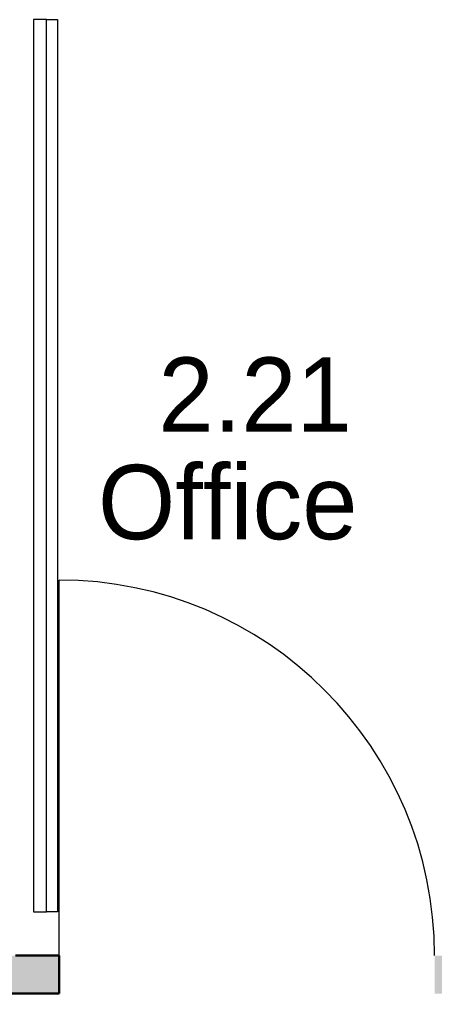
# Model space of a CAD drawing. Header units: millimetres. Extents: x 155927 to 295199, y -4084 to 97293.
# Drawn here: x 222718 to 223835, y 29806 to 32425 of the extents above; entities that cross this region are included whole.
import ezdxf

# ---------------------------------------------------------------- set-up
doc = ezdxf.new("R2010")
doc.units = ezdxf.units.MM
doc.header["$MEASUREMENT"] = 0
for name, color, linetype, lineweight in [('A-AREA-IDEN', 7, 'CONTINUOUS', 9), ('A-DOOR', 4, 'CONTINUOUS', 9), ('A-WALL-PATT', 7, 'CONTINUOUS', 9), ('I-FURN', 8, 'CONTINUOUS', 9), ('I-WALL', 7, 'CONTINUOUS', 9)]:
    doc.layers.add(name, color=color, linetype=linetype, lineweight=lineweight)
doc.styles.add('Century Gothic', font='GOTHIC.TTF', dxfattribs={"height": 200})

msp = doc.modelspace()

# ---------------------------------------------------------------- hatches: boundary and pattern name
at = {"layer": 'A-WALL-PATT'}
h = msp.add_hatch(color=256, dxfattribs=at)
h.paths.add_polyline_path([(230723.8, 29805.6), (230738.8, 29805.6), (230738.8, 29907.6), (229114.4, 29907.6), (229114.4, 29805.6), (230378.1, 29805.6)], flags=0)
h.paths.add_polyline_path([(228104.4, 29805.6), (228104.4, 29907.6), (226459.4, 29907.6), (226459.4, 29805.6), (227976.8, 29805.6)], flags=0)
h.paths.add_polyline_path([(225449.4, 29805.6), (225449.4, 29907.6), (223835.5, 29907.6), (223835.5, 29805.6), (224975.1, 29805.6)], flags=0)
h.paths.add_polyline_path([(221478.5, 29805.6), (221478.5, 29907.6), (220099.2, 29907.6), (220099.2, 29805.6), (220172.3, 29805.6)], flags=0)
h.paths.add_polyline_path([(222488.5, 29805.6), (222825.5, 29805.6), (222825.5, 29907.6), (222488.5, 29907.6)], flags=0)

# ---------------------------------------------------------------- linework, layer by layer
at = {"layer": 'A-DOOR'}
msp.add_line((222825.5, 29907.6), (222825.5, 30917.6), dxfattribs=at)
msp.add_arc((222825.5, 29907.6), 1010, 0, 90, dxfattribs=at)
at = {"layer": 'I-FURN'}
for p, q in [((222791.2, 32425.2), (222756.2, 32425.2)), ((222756.2, 32425.2), (222756.2, 30025.2)), ((222791.2, 32425.2), (222821.2, 32425.2)), ((222791.2, 30025.2), (222791.2, 32425.2)), ((222791.2, 30025.2), (222791.2, 32425.2)), ((222821.2, 32425.2), (222821.2, 30025.2)), ((222756.2, 30025.2), (222791.2, 30025.2)), ((222821.2, 30025.2), (222791.2, 30025.2))]:
    msp.add_line(p, q, dxfattribs=at)
at = {"layer": 'I-WALL', "lineweight": 30}
for p, q in [((222825.5, 29907.6), (222708, 29907.6)), ((222825.5, 29805.6), (222825.5, 29907.6)), ((222488.5, 29805.6), (222825.5, 29805.6))]:
    msp.add_line(p, q, dxfattribs=at)

# ---------------------------------------------------------------- texts
at = {"layer": 'A-AREA-IDEN', "style": 'Century Gothic'}
for s, p in [('2.21', (223092.4, 31316.3)), ('Office', (222929.7, 31027.4))]:
    msp.add_text(s, height=200, dxfattribs=at).set_placement(p)

doc.saveas('drawing.dxf')
